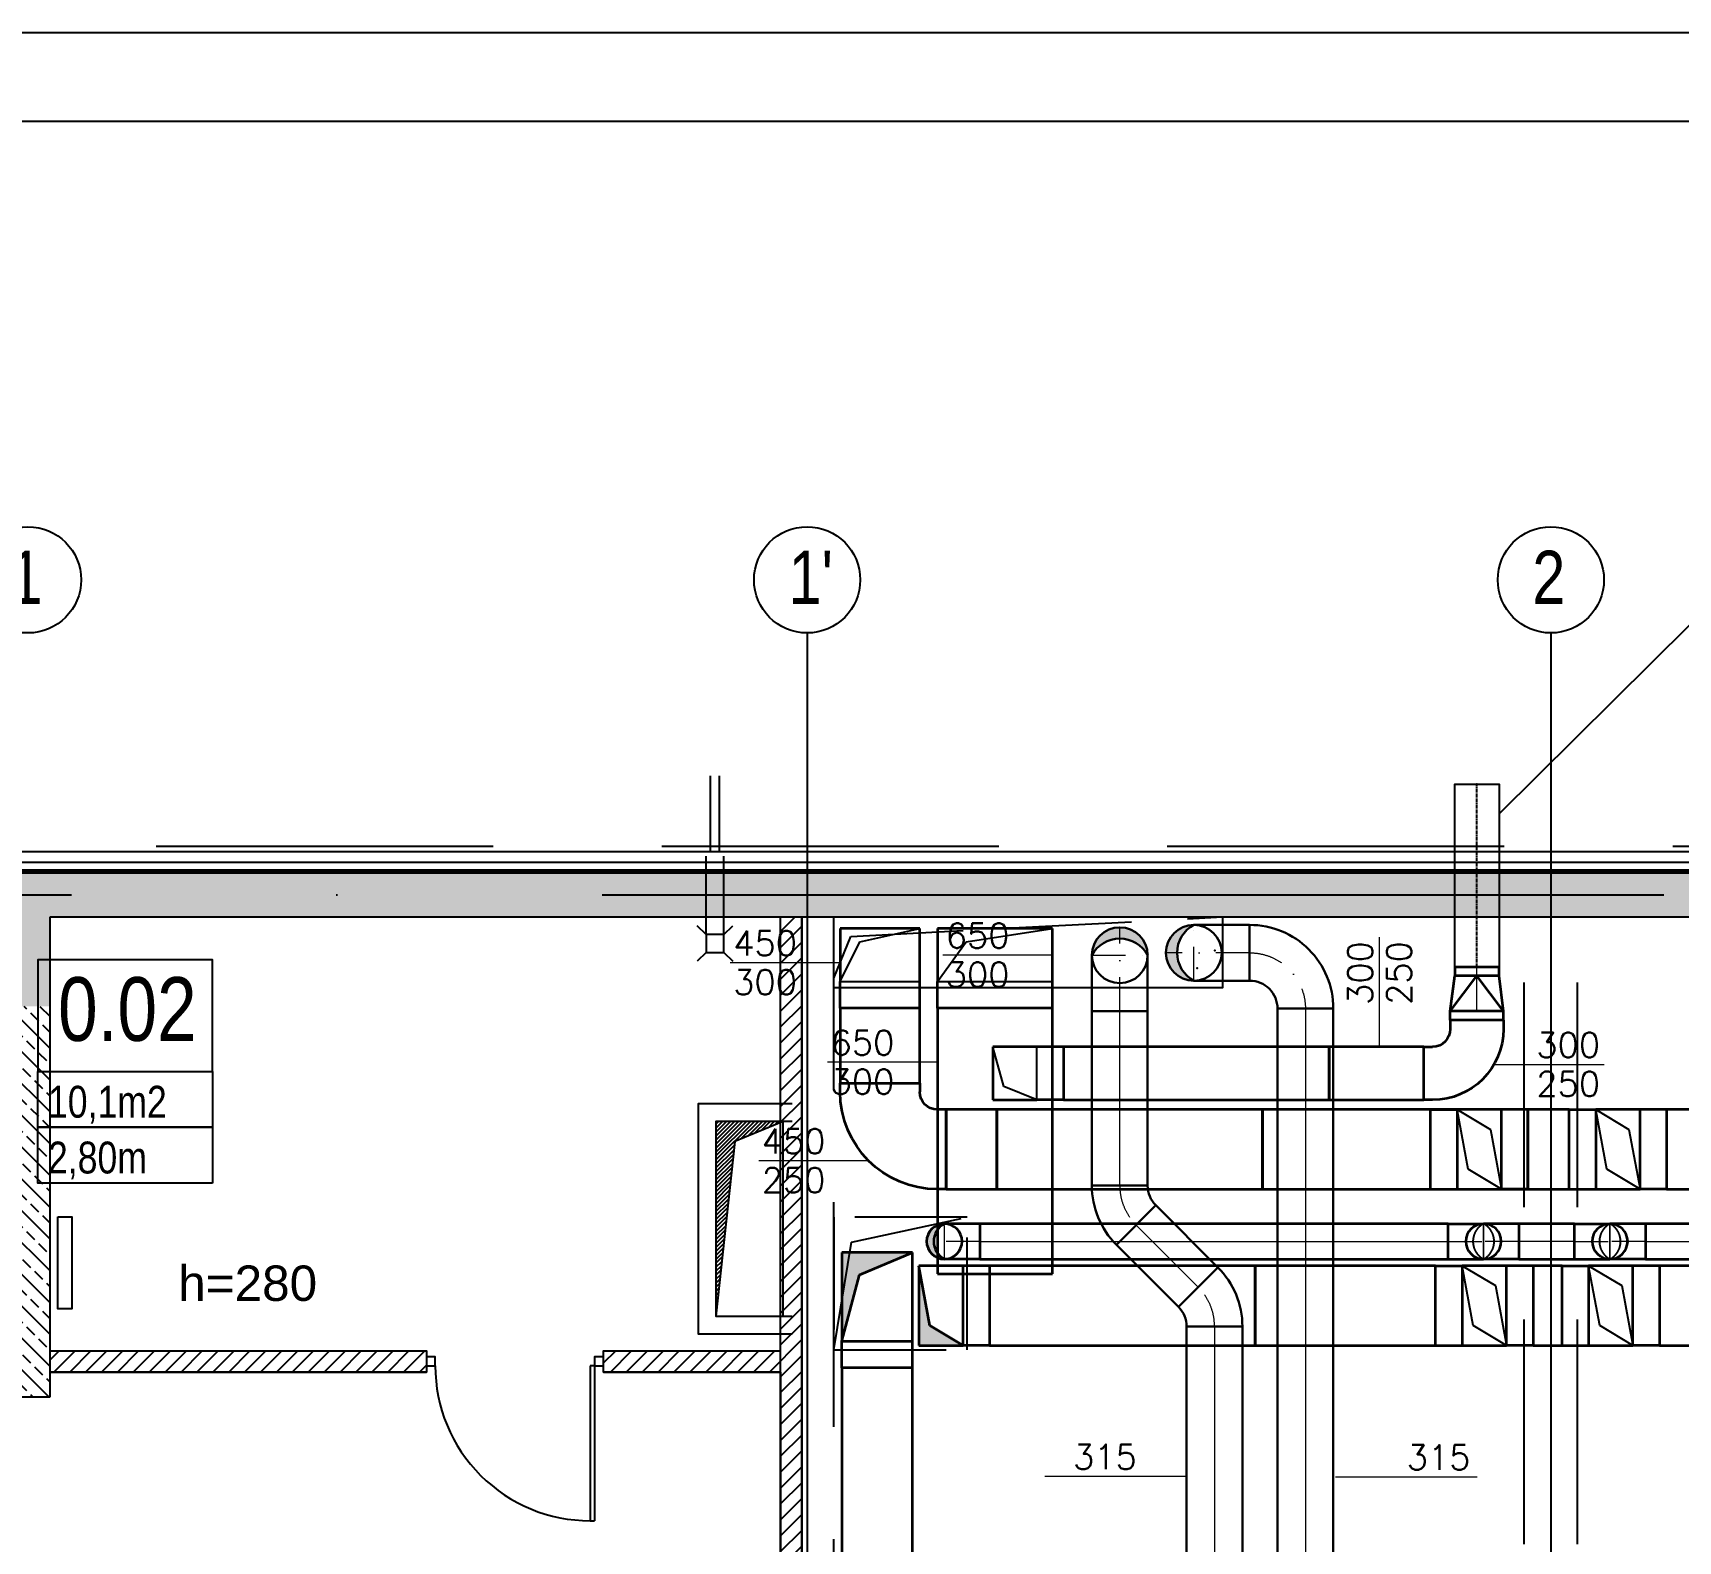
# Model space of a CAD drawing. Header units: millimetres. Extents: x -135140 to 267856, y -70704 to 149933.
# Drawn here: x 166503 to 175794, y -38146 to -29628 of the extents above; entities that cross this region are included whole.
import ezdxf
from ezdxf.enums import TextEntityAlignment as Align

# ---------------------------------------------------------------- set-up
doc = ezdxf.new("R2010")
doc.units = ezdxf.units.MM
doc.header["$LTSCALE"] = 99.9
for name, pattern in [('ACAD_ISO03W100', [30, 12, -18]), ('ACAD_ISO10W100', [18, 12, -3, 0, -3]), ('CENTER', [2, 1.25, -0.25, 0.25, -0.25]), ('DASHDOT', [25.4, 12.7, -6.35, 0, -6.35]), ('HIDDEN', [9.525, 6.35, -3.175])]:
    doc.linetypes.add(name, pattern=pattern)
for name, color, linetype in [('+48_ARMATURA', 251, 'Continuous'), ('+48_HACZE', 253, 'Continuous'), ('+48_IZOLACJE', 250, 'Continuous'), ('+48_KANALIZACJA DESZCZOWA', 251, 'Continuous'), ('+48_OPISY', 251, 'Continuous'), ('+48_OPISY_POM', 250, 'Continuous'), ('+48_OSIE', 8, 'Continuous'), ('+48_PODCIĄG', 250, 'ACAD_ISO03W100'), ('+48_PRZEBICIA', 143, 'Continuous'), ('+48_SCIANY', 250, 'Continuous'), ('+48_STOLARKA_DRZWI', 250, 'Continuous'), ('+48_WEŁNA', 252, 'Continuous'), ('+48_WIDOK', 250, 'Continuous'), ('+48_ŚCIANY_GK', 250, 'Continuous'), ('CP_HIDDE', 203, 'HIDDEN'), ('CP_LINENORM', 253, 'Continuous'), ('SCHODY_', 250, 'Continuous'), ('WEN_NAW_OSIE', 2, 'CENTER'), ('WEN_NAW_ZLICZAC', 170, 'Continuous')]:
    doc.layers.add(name, color=color, linetype=linetype)
for name, color, linetype, lineweight in [('2DH_SYM', 64, 'Continuous', 18), ('2DL_PRE_ps', 80, 'Continuous', 35), ('2DL_PRE_pu', 30, 'Continuous', 35), ('2DL_PRO_N1', 10, 'Continuous', 30), ('2DL_PRO_pu', 30, 'Continuous', 35), ('2DL_PRO_W11', 160, 'Continuous', 30), ('CP_AXISAC', 7, 'DASHDOT', 0)]:
    doc.layers.add(name, color=color, linetype=linetype, lineweight=lineweight)
doc.styles.add('ARIAL', font='ARIAL.TTF')
doc.styles.add('CP_ATTR', font='ROMANS.SHX')
doc.styles.add('WRP_ARIAL', font='ARIAL.TTF', dxfattribs={"width": 0.8})
doc.linetypes.add('ZIGZAG', pattern='A,0.00254,-5.08,[131,ltypeshp.shx,S=5.08,R=0,X=-5.08,Y=0],-10.16,[131,ltypeshp.shx,S=5.08,R=180,X=5.08,Y=0],-5.08', length=20.32254)
pattern_1 = [(225, (-521979.69, -79392.44), (44.9012806, -44.9012806), [])]

# ---------------------------------------------------------------- blocks, each defined once
blk = doc.blocks.new('OZN_OSI')
at = {"layer": '+48_OSIE', "linetype": 'Continuous', "ltscale": 5}
blk.add_circle((0, -30), 30, dxfattribs=at)
at = {"layer": '+48_OSIE', "linetype": 'Continuous', "ltscale": 5, "style": 'WRP_ARIAL', "width": 0.8}
blk.add_attdef('NR', (-23.26, -43.54), '', height=30, dxfattribs=at)
blk = doc.blocks.new('drzwi')
at = {"layer": '+48_STOLARKA_DRZWI'}
for p, q in [((-2, 0), (-2, -70)), ((0, 0), (-2, 0)), ((0, 0), (0, -70)), ((-2, -70), (0, -70))]:
    blk.add_line(p, q, dxfattribs=at)
blk.add_arc((-2, 0), 70, 180, 270, dxfattribs=at)
blk = doc.blocks.new('DRZWI_90')
at = {"layer": '+48_STOLARKA_DRZWI'}
for points in [[(36405.46, 16749.33), (36405.46, 16744.33), (36410.46, 16744.33), (36410.46, 16749.33)], [(36405.46, 16654.33), (36405.46, 16649.33), (36410.46, 16649.33), (36410.46, 16654.33)]]:
    blk.add_lwpolyline(points, close=True, dxfattribs=at)
at = {"layer": '+48_STOLARKA_DRZWI', "xscale": 1.25, "yscale": 1.25, "zscale": 1.25, "rotation": 270}
blk.add_blockref('drzwi', (36405.46, 16654.33), dxfattribs=at)
blk = doc.blocks.new('OPISY_POM_METKA')
at = {"layer": '+48_OPISY_POM', "ltscale": 5}
for points in [[(0, -70), (109.7, -70), (109.7, 0), (0, 0)], [(109.7, -105), (0, -105), (0, -70), (109.7, -70)]]:
    blk.add_lwpolyline(points, close=True, dxfattribs=at)
at = {"layer": '+48_OPISY_POM'}
blk.add_lwpolyline([(109.7, -140), (0, -140), (0, -105), (109.7, -105)], close=True, dxfattribs=at)
at = {"layer": '+48_OPISY_POM', "ltscale": 5, "style": 'WRP_ARIAL', "width": 0.8}
for tag, p, height in [('NRPOM', (25.8, -50.8), 40), ('POW', (6.4, -99), 20)]:
    blk.add_attdef(tag, p, '', height=height, dxfattribs=at)
at = {"layer": '+48_OPISY_POM', "style": 'WRP_ARIAL', "width": 0.8}
blk.add_attdef('H', (6.4, -134), '', height=20, dxfattribs=at)
blk = doc.blocks.new('kratka 10x10')
for p, q in [((-4.99, 5.15), (-9.99, 10.15)), ((5.01, 5.15), (10.01, 10.15)), ((-4.99, -4.85), (-9.99, -9.85)), ((5.01, -4.85), (10.01, -9.85))]:
    blk.add_line(p, q)
blk.add_lwpolyline([(5.01, 5.15), (-4.99, 5.15), (-4.99, -4.85), (5.01, -4.85)], close=True)
blk = doc.blocks.new('SR-250ONAW_1033-0238494618_14')
at = {"ltscale": 0.15}
blk.add_lwpolyline([(0, -125), (0, 125), (1033, 125), (1033, -125)], close=True, dxfattribs=at)
for p in [(0, 0), (1033, 0)]:
    blk.add_point(p, dxfattribs=at)
at = {"layer": 'WEN_NAW_OSIE', "ltscale": 0.15}
blk.add_line((0, 0), (1033, 0), dxfattribs=at)
blk = doc.blocks.new('ReZplus')
blk.add_hatch(color=256).paths.add_polyline_path([(0.5, 0.5), (-0.5, 0.5), (0.25, 0.25), (0.5, -0.5)])
for p, q in [((0.5, 0.5), (-0.5, 0.5)), ((-0.5, 0.5), (-0.5, -0.5)), ((-0.5, 0.5), (0.25, 0.25)), ((0.5, -0.5), (0.5, 0.5)), ((0.25, 0.25), (0.5, -0.5)), ((-0.5, -0.5), (0.5, -0.5))]:
    blk.add_line(p, q)
blk = doc.blocks.new('2CP_AC_ELBZ_RE_W450_H250_R100_A90_E50_F50_S0_T0_ys')
at = {"ltscale": 0.15}
for p, q in [((0, -225), (0, 225)), ((0, 225), (150, 225)), ((0, -225), (150, -225))]:
    blk.add_line(p, q, dxfattribs=at)
at = {"ltscale": 0.15, "xscale": 250, "yscale": 450}
blk.add_blockref('ReZplus', (275, 0), dxfattribs=at)
at = {"linetype": 'ByBlock', "ltscale": 0.15, "style": 'CP_ATTR', "flags": 9}
for tag in ['NAME', 'PRODUCER', 'PRODUCT-TYPE', 'ARTICLE', 'FLOW', 'OTHER']:
    blk.add_attdef(tag, (0, 0), '', height=0.0001, dxfattribs=at)
blk = doc.blocks.new('2CP_AC_ELBZ_RE_W400_H500_R100_A90_E50_F50_S0_T0_ys')
at = {"ltscale": 0.15}
for p, q in [((0, -200), (0, 200)), ((0, 200), (150, 200)), ((0, -200), (150, -200))]:
    blk.add_line(p, q, dxfattribs=at)
at = {"ltscale": 0.15, "xscale": 500, "yscale": 400}
blk.add_blockref('ReZplus', (400, 0), dxfattribs=at)
at = {"linetype": 'ByBlock', "ltscale": 0.15, "style": 'CP_ATTR', "flags": 9}
for tag in ['NAME', 'PRODUCER', 'PRODUCT-TYPE', 'ARTICLE', 'FLOW', 'OTHER']:
    blk.add_attdef(tag, (0, 0), '', height=0.0001, dxfattribs=at)
blk = doc.blocks.new('RoZplus')
blk.add_hatch(color=256).paths.add_polyline_path([(0, 0.5, -0.6), (0, -0.5, 1)])
for centre, radius, start, end in [((0, 0), 0.5, 90, 270), ((0, 0), 0.5, 270, 90), ((-0.267, 0), 0.567, 298.0725, 61.9275)]:
    blk.add_arc(centre, radius, start, end)
blk = doc.blocks.new('2CP_AC_ELBZ_RO_D200_D200_R200_A90_E0_F0_ys')
at = {"ltscale": 0.15}
for p, q in [((0, -100), (0, 100)), ((0, 100), (0, 100)), ((0, 100), (200, 100)), ((0, -100), (0, -100)), ((0, -100), (200, -100))]:
    blk.add_line(p, q, dxfattribs=at)
at = {"layer": 'CP_AXISAC', "ltscale": 0.15}
for p, q in [((200, 100), (200, -100)), ((0, 0), (300, 0))]:
    blk.add_line(p, q, dxfattribs=at)
at = {"ltscale": 0.15, "xscale": 200, "yscale": 200}
blk.add_blockref('RoZplus', (200, 0), dxfattribs=at)
at = {"linetype": 'ByBlock', "ltscale": 0.15, "style": 'CP_ATTR', "flags": 9}
for tag in ['NAME', 'PRODUCER', 'PRODUCT-TYPE', 'ARTICLE', 'FLOW', 'OTHER']:
    blk.add_attdef(tag, (0, 0), '', height=0.0001, dxfattribs=at)
blk = doc.blocks.new('2CP_AC_PIPE_RE')
at = {"ltscale": 0.15}
for p, q in [((1, 0.5), (0, 0.5)), ((0, 0.5), (0, -0.5)), ((1, -0.5), (1, 0.5)), ((0, -0.5), (1, -0.5))]:
    blk.add_line(p, q, dxfattribs=at)
at = {"linetype": 'ByBlock', "ltscale": 0.15, "style": 'CP_ATTR', "flags": 9}
for tag in ['NAME', 'PRODUCER', 'PRODUCT-TYPE', 'ARTICLE', 'FLOW', 'OTHER']:
    blk.add_attdef(tag, (0, 0), '', height=0.0001, dxfattribs=at)
blk = doc.blocks.new('ReZminus')
for p, q in [((0.5, 0.5), (-0.5, 0.5)), ((0.5, -0.5), (0.5, 0.5)), ((-0.5, -0.5), (0.5, -0.5))]:
    blk.add_line(p, q)
at = {"layer": 'CP_HIDDE'}
for p, q in [((-0.5, 0.5), (-0.5, -0.5)), ((-0.5, 0.5), (0.25, 0.25)), ((0.25, 0.25), (0.5, -0.5))]:
    blk.add_line(p, q, dxfattribs=at)
blk = doc.blocks.new('2CP_AC_ELBZ_RE_W450_H250_R100_A-90_E50_F50_S0_T0_ys')
at = {"ltscale": 0.15}
for p, q in [((0, -225), (0, 225)), ((0, 225), (150, 225)), ((0, -225), (150, -225))]:
    blk.add_line(p, q, dxfattribs=at)
at = {"ltscale": 0.15, "xscale": 250, "yscale": 450}
blk.add_blockref('ReZminus', (275, 0), dxfattribs=at)
at = {"linetype": 'ByBlock', "ltscale": 0.15, "style": 'CP_ATTR', "flags": 9}
for tag in ['NAME', 'PRODUCER', 'PRODUCT-TYPE', 'ARTICLE', 'FLOW', 'OTHER']:
    blk.add_attdef(tag, (0, 0), '', height=0.0001, dxfattribs=at)
blk = doc.blocks.new('RoZminus')
blk.add_arc((0, 0), 0.5, 270, 90)
at = {"layer": 'CP_HIDDE'}
for centre, radius, start, end in [((0, 0), 0.5, 90, 270), ((-0.267, 0), 0.567, 298.0725, 61.9275)]:
    blk.add_arc(centre, radius, start, end, dxfattribs=at)
blk = doc.blocks.new('2CP_AC_ELBZ_RO_D200_D200_R200_A-90_E0_F0_ys')
at = {"ltscale": 0.15}
for p, q in [((0, -100), (0, 100)), ((0, 100), (0, 100)), ((0, 100), (200, 100)), ((0, -100), (0, -100)), ((0, -100), (200, -100))]:
    blk.add_line(p, q, dxfattribs=at)
at = {"layer": 'CP_AXISAC', "ltscale": 0.15}
for p, q in [((200, 100), (200, -100)), ((0, 0), (300, 0))]:
    blk.add_line(p, q, dxfattribs=at)
at = {"ltscale": 0.15, "xscale": 200, "yscale": 200}
blk.add_blockref('RoZminus', (200, 0), dxfattribs=at)
at = {"linetype": 'ByBlock', "ltscale": 0.15, "style": 'CP_ATTR', "flags": 9}
for tag in ['NAME', 'PRODUCER', 'PRODUCT-TYPE', 'ARTICLE', 'FLOW', 'OTHER']:
    blk.add_attdef(tag, (0, 0), '', height=0.0001, dxfattribs=at)
blk = doc.blocks.new('2CP_AC_PIPE_RO')
at = {"ltscale": 0.15}
for p, q in [((1, 0.5), (0, 0.5)), ((0, 0.5), (0, -0.5)), ((1, -0.5), (1, 0.5)), ((0, -0.5), (1, -0.5))]:
    blk.add_line(p, q, dxfattribs=at)
at = {"layer": 'CP_AXISAC', "ltscale": 0.15}
blk.add_line((0, 0), (1, 0), dxfattribs=at)
at = {"linetype": 'ByBlock', "ltscale": 0.15, "style": 'CP_ATTR', "flags": 9}
for tag in ['NAME', 'PRODUCER', 'PRODUCT-TYPE', 'ARTICLE', 'FLOW', 'OTHER']:
    blk.add_attdef(tag, (0, 0), '', height=0.0001, dxfattribs=at)
blk = doc.blocks.new('2CP_AC_ELBZ_RE_W650_H300_R100_A-90_E50_F50_S0_T0_ys')
at = {"ltscale": 0.15}
for p, q in [((0, -325), (0, 325)), ((0, 325), (150, 325)), ((0, -325), (150, -325))]:
    blk.add_line(p, q, dxfattribs=at)
at = {"ltscale": 0.15, "xscale": 300, "yscale": 650}
blk.add_blockref('ReZminus', (300, 0), dxfattribs=at)
at = {"linetype": 'ByBlock', "ltscale": 0.15, "style": 'CP_ATTR', "flags": 9}
for tag in ['NAME', 'PRODUCER', 'PRODUCT-TYPE', 'ARTICLE', 'FLOW', 'OTHER']:
    blk.add_attdef(tag, (0, 0), '', height=0.0001, dxfattribs=at)
blk = doc.blocks.new('2CP_AC_ELBZ_RE_W450_H300_R100_A-90_E50_F50_S0_T0_ys')
at = {"ltscale": 0.15}
for p, q in [((0, -225), (0, 225)), ((0, 225), (150, 225)), ((0, -225), (150, -225))]:
    blk.add_line(p, q, dxfattribs=at)
at = {"ltscale": 0.15, "xscale": 300, "yscale": 450}
blk.add_blockref('ReZminus', (300, 0), dxfattribs=at)
at = {"linetype": 'ByBlock', "ltscale": 0.15, "style": 'CP_ATTR', "flags": 9}
for tag in ['NAME', 'PRODUCER', 'PRODUCT-TYPE', 'ARTICLE', 'FLOW', 'OTHER']:
    blk.add_attdef(tag, (0, 0), '', height=0.0001, dxfattribs=at)
blk = doc.blocks.new('2CP_AC_ELBW_RE_W450_W450_R100_A90_E50_F50_S0_T0')
at = {"ltscale": 0.15}
for p, q in [((600, 375), (150, 375)), ((150, 375), (150, 325)), ((600, 325), (600, 375)), ((0, -225), (0, 225)), ((0, 225), (50, 225)), ((0, -225), (50, -225))]:
    blk.add_line(p, q, dxfattribs=at)
for radius in [550, 100]:
    blk.add_arc((50, 325), radius, 270, 0, dxfattribs=at)
at = {"linetype": 'ByBlock', "ltscale": 0.15, "style": 'CP_ATTR', "flags": 9}
for tag in ['NAME', 'PRODUCER', 'PRODUCT-TYPE', 'ARTICLE', 'FLOW', 'OTHER']:
    blk.add_attdef(tag, (0, 0), '', height=0.0001, dxfattribs=at)
blk = doc.blocks.new('CPHS_DS07')
blk.add_line((0, 0), (-1.55, 0))
at = {"style": 'CP_ATTR', "flags": 12}
for tag, p in [('EVAL_W_MM', (-1.058, 0.275)), ('EVAL_H_MM', (-1.058, -0.275))]:
    blk.add_attdef(tag, text='', height=0.35, dxfattribs=at).set_placement(p, align=Align.MIDDLE)
at = {"linetype": 'ByBlock', "style": 'CP_ATTR', "flags": 9}
blk.add_attdef('VAL', text='', height=0.00005, dxfattribs=at).set_placement((-1.142, 0.182), align=Align.MIDDLE_LEFT)
blk = doc.blocks.new('2CP_AC_ELBZ_RE_W300_H250_R100_A-90_E50_F50_S0_T0_ys')
at = {"ltscale": 0.15}
for p, q in [((0, -150), (0, 150)), ((0, 150), (150, 150)), ((0, -150), (150, -150))]:
    blk.add_line(p, q, dxfattribs=at)
at = {"ltscale": 0.15, "xscale": 250, "yscale": 300}
blk.add_blockref('ReZminus', (275, 0), dxfattribs=at)
at = {"linetype": 'ByBlock', "ltscale": 0.15, "style": 'CP_ATTR', "flags": 9}
for tag in ['NAME', 'PRODUCER', 'PRODUCT-TYPE', 'ARTICLE', 'FLOW', 'OTHER']:
    blk.add_attdef(tag, (0, 0), '', height=0.0001, dxfattribs=at)
blk = doc.blocks.new('2CP_AC_ELBZ_RO_D315_D315_R315_A90_E0_F0_ys')
at = {"ltscale": 0.15}
for p, q in [((0, -157.5), (0, 157.5)), ((0, 157.5), (0, 157.5)), ((0, 157.5), (315, 157.5)), ((0, -157.5), (0, -157.5)), ((0, -157.5), (315, -157.5))]:
    blk.add_line(p, q, dxfattribs=at)
at = {"layer": 'CP_AXISAC', "ltscale": 0.15}
for p, q in [((315, 157.5), (315, -157.5)), ((0, 0), (472.5, 0))]:
    blk.add_line(p, q, dxfattribs=at)
at = {"ltscale": 0.15, "xscale": 315, "yscale": 315}
blk.add_blockref('RoZplus', (315, 0), dxfattribs=at)
at = {"linetype": 'ByBlock', "ltscale": 0.15, "style": 'CP_ATTR', "flags": 9}
for tag in ['NAME', 'PRODUCER', 'PRODUCT-TYPE', 'ARTICLE', 'FLOW', 'OTHER']:
    blk.add_attdef(tag, (0, 0), '', height=0.0001, dxfattribs=at)
blk = doc.blocks.new('2CP_AC_ELBW_RO_D315_D315_R315_A45_E0_F0')
at = {"ltscale": 0.15}
for p, q in [((334.1, -19.1), (111.4, 203.6)), ((111.4, 203.6), (111.4, 203.6)), ((0, -157.5), (0, 157.5)), ((0, 157.5), (0, 157.5)), ((334.1, -19.1), (334.1, -19.1)), ((0, -157.5), (0, -157.5))]:
    blk.add_line(p, q, dxfattribs=at)
for radius in [157.5, 472.5]:
    blk.add_arc((0, 315), radius, 270, 315, dxfattribs=at)
at = {"layer": 'CP_AXISAC', "ltscale": 0.15}
for p, q in [((0, 0), (0, 0)), ((222.7, 92.3), (222.7, 92.3))]:
    blk.add_line(p, q, dxfattribs=at)
blk.add_arc((0, 315), 315, 270, 315, dxfattribs=at)
at = {"linetype": 'ByBlock', "ltscale": 0.15, "style": 'CP_ATTR', "flags": 9}
for tag in ['NAME', 'PRODUCER', 'PRODUCT-TYPE', 'ARTICLE', 'FLOW', 'OTHER']:
    blk.add_attdef(tag, (0, 0), '', height=0.0001, dxfattribs=at)
blk = doc.blocks.new('CPHS_DS09')
blk.add_line((0, 0), (-2, 0))
at = {"style": 'CP_ATTR', "flags": 14}
blk.add_attdef('FI', text='', height=0.35, dxfattribs=at).set_placement((-1.807, 0.275), align=Align.MIDDLE)
at = {"style": 'CP_ATTR', "flags": 12}
blk.add_attdef('EVAL_W_MM', text='', height=0.35, dxfattribs=at).set_placement((-1.604, 0.275), align=Align.MIDDLE_LEFT)
at = {"linetype": 'ByBlock', "style": 'CP_ATTR', "flags": 9}
blk.add_attdef('VAL', text='', height=0.00005, dxfattribs=at).set_placement((-1.342, 0.182), align=Align.MIDDLE_LEFT)
blk = doc.blocks.new('2CP_AC_ELBW_RO_D315_D315_R315_A90_E0_F0')
at = {"ltscale": 0.15}
for p, q in [((472.5, 315), (157.5, 315)), ((157.5, 315), (157.5, 315)), ((472.5, 315), (472.5, 315)), ((0, -157.5), (0, 157.5)), ((0, 157.5), (0, 157.5)), ((0, -157.5), (0, -157.5))]:
    blk.add_line(p, q, dxfattribs=at)
for radius in [472.5, 157.5]:
    blk.add_arc((0, 315), radius, 270, 0, dxfattribs=at)
at = {"layer": 'CP_AXISAC', "ltscale": 0.15}
for p, q in [((315, 315), (315, 315)), ((0, 0), (0, 0))]:
    blk.add_line(p, q, dxfattribs=at)
blk.add_arc((0, 315), 315, 270, 0, dxfattribs=at)
at = {"linetype": 'ByBlock', "ltscale": 0.15, "style": 'CP_ATTR', "flags": 9}
for tag in ['NAME', 'PRODUCER', 'PRODUCT-TYPE', 'ARTICLE', 'FLOW', 'OTHER']:
    blk.add_attdef(tag, (0, 0), '', height=0.0001, dxfattribs=at)
blk = doc.blocks.new('2CP_AC_TRNA_RE_W300_D250_L300_O0_Z0_E50_F50')
for p, q in [((0, -150), (0, 150)), ((0, 150), (50, 150)), ((50, 150), (250, 125)), ((50, 150), (250, 0)), ((50, -150), (50, 150)), ((300, 125), (250, 125)), ((250, -125), (250, 125)), ((300, -125), (300, 125)), ((50, -150), (250, 0)), ((0, -150), (50, -150)), ((50, -150), (250, -125)), ((250, -125), (300, -125))]:
    blk.add_line(p, q)
at = {"layer": 'CP_AXISAC'}
for p, q in [((50, 0), (250, 0)), ((250, 0), (300, 0))]:
    blk.add_line(p, q, dxfattribs=at)
at = {"linetype": 'ByBlock', "style": 'CP_ATTR', "flags": 9}
for tag in ['NAME', 'PRODUCER', 'PRODUCT-TYPE', 'ARTICLE', 'FLOW', 'OTHER']:
    blk.add_attdef(tag, (0, 0), '', height=0.0001, dxfattribs=at)
blk = doc.blocks.new('2CP_AC_ELBW_RE_W300_W300_R100_A90_E50_F50_S0_T0')
at = {"ltscale": 0.15}
for p, q in [((450, 300), (150, 300)), ((150, 300), (150, 250)), ((450, 250), (450, 300)), ((0, -150), (0, 150)), ((0, 150), (50, 150)), ((0, -150), (50, -150))]:
    blk.add_line(p, q, dxfattribs=at)
for radius in [400, 100]:
    blk.add_arc((50, 250), radius, 270, 0, dxfattribs=at)
at = {"linetype": 'ByBlock', "ltscale": 0.15, "style": 'CP_ATTR', "flags": 9}
for tag in ['NAME', 'PRODUCER', 'PRODUCT-TYPE', 'ARTICLE', 'FLOW', 'OTHER']:
    blk.add_attdef(tag, (0, 0), '', height=0.0001, dxfattribs=at)
blk = doc.blocks.new('CPHS_DS06')
blk.add_line((0, 0), (1.55, 0))
at = {"style": 'CP_ATTR', "flags": 12}
for tag, p in [('EVAL_W_MM', (1.042, 0.275)), ('EVAL_H_MM', (1.042, -0.275))]:
    blk.add_attdef(tag, text='', height=0.35, dxfattribs=at).set_placement(p, align=Align.MIDDLE)
at = {"linetype": 'ByBlock', "style": 'CP_ATTR', "flags": 9}
blk.add_attdef('VAL', text='', height=0.00005, dxfattribs=at).set_placement((0.408, 0.182), align=Align.MIDDLE_LEFT)
blk = doc.blocks.new('CPHS_DS08')
blk.add_line((0, 0), (2, 0))
at = {"style": 'CP_ATTR', "flags": 14}
blk.add_attdef('FI', text='', height=0.35, dxfattribs=at).set_placement((0.784, 0.275), align=Align.MIDDLE)
at = {"style": 'CP_ATTR', "flags": 12}
blk.add_attdef('EVAL_W_MM', text='', height=0.35, dxfattribs=at).set_placement((1.006, 0.275), align=Align.MIDDLE_LEFT)
at = {"linetype": 'ByBlock', "style": 'CP_ATTR', "flags": 9}
blk.add_attdef('VAL', text='', height=0.00005, dxfattribs=at).set_placement((0.408, 0.182), align=Align.MIDDLE_LEFT)

msp = doc.modelspace()

# ---------------------------------------------------------------- hatches: boundary and pattern name
at = {"layer": '+48_HACZE'}
h = msp.add_hatch(dxfattribs=at)
h.set_pattern_fill('ANSI33', color=256, scale=20, angle=90, style=0)
h.set_pattern_definition([(135, (-521979.69, -79392.44), (-89.802561, -89.802561), []), (135, (-521979.69, -79302.64), (-89.802561, -89.802561), [63.5, -31.75])])
h.paths.add_polyline_path([(184875.1, -34370.7), (182307, -34370.7), (182307, -34429.5), (182307, -34495.7), (184875.1, -34495.7)])
h.paths.add_polyline_path([(184875.1, -34495.7), (182307, -34495.7), (182307, -34620.7), (184875.1, -34620.7)])
h.paths.add_polyline_path([(182307, -34495.7), (180275.1, -34495.7), (180275.1, -34620.7), (182307, -34620.7)])
h.paths.add_polyline_path([(182307, -34370.7), (180275.1, -34370.7), (180275.1, -34495.7), (182307, -34495.7), (182307, -34429.5)])
h.paths.add_polyline_path([(180275.1, -34370.7), (175075.1, -34370.7), (175075.1, -34495.7), (180275.1, -34495.7)])
h.paths.add_polyline_path([(180275.1, -34495.7), (175075.1, -34495.7), (175075.1, -34620.7), (180275.1, -34620.7)])
h.paths.add_polyline_path([(175075.1, -34495.7), (170875.1, -34495.7), (170875.1, -34620.7), (172415.2, -34620.7), (172415.2, -34620.7), (173333, -34620.7), (173333.1, -34620.7), (173333.1, -34620.7), (175075.1, -34620.7)])
h.paths.add_polyline_path([(175075.1, -34370.7), (170875.1, -34370.7), (170875.1, -34495.7), (175075.1, -34495.7)])
h.paths.add_polyline_path([(170875.1, -34495.7), (167065.5, -34495.7), (167065.5, -34620.7), (170875.1, -34620.7)])
h.paths.add_polyline_path([(170875.1, -34370.7), (167065.5, -34370.7), (167065.5, -34495.7), (170875.1, -34495.7)])
h.paths.add_polyline_path([(167065.5, -34495.7), (166475.1, -34495.7), (166475.1, -35125.7), (166600.1, -35125.7), (166600.1, -34620.7), (167065.5, -34620.7)])
h.paths.add_polyline_path([(167065.5, -34370.7), (166475.1, -34370.7), (166475.1, -34495.7), (167065.5, -34495.7)])
h.paths.add_polyline_path([(166475.1, -34370.7), (166350.1, -34370.7), (166350.1, -34495.7), (166475.1, -34495.7)])
h.paths.add_polyline_path([(166475.1, -34495.7), (166350.1, -34495.7), (166350.1, -35125.7), (166475.1, -35125.7)])
h = msp.add_hatch(dxfattribs=at)
h.set_pattern_fill('ANSI31', color=256, scale=20, angle=180, style=0)
h.set_pattern_definition(pattern_1)
h.paths.add_polyline_path([(170845.1, -40465.7), (170725.1, -40465.7), (170725.1, -37190.7), (169725.1, -37190.7), (169725.1, -37070.7), (170725.1, -37070.7), (170725.1, -34620.7), (170845.1, -34620.7)])
h = msp.add_hatch(dxfattribs=at)
h.set_pattern_fill('ANSI33', color=256, scale=20, angle=90, style=0)
h.set_pattern_definition([(135, (-521979.69, -79392.44), (-89.802561, -89.802561), []), (135, (-521979.69, -79302.64), (-89.802561, -89.802561), [63.5, -31.75])])
h.paths.add_polyline_path([(166475.1, -35125.7), (166350.1, -35125.7), (166350.1, -36976.9), (166475.1, -36976.9)])
h.paths.add_polyline_path([(166600.1, -35125.7), (166475.1, -35125.7), (166475.1, -36976.9), (166600.1, -36976.9)])
h.paths.add_polyline_path([(166600.1, -36976.9), (166475.1, -36976.9), (166475.1, -37330.7), (166600.1, -37330.7)])
h.paths.add_polyline_path([(166475.1, -36976.9), (166350.1, -36976.9), (166350.1, -37330.7), (166475.1, -37330.7)])
h = msp.add_hatch(dxfattribs=at)
h.set_pattern_fill('ANSI31', color=256, scale=20, angle=180, style=0)
h.set_pattern_definition(pattern_1)
h.paths.add_polyline_path([(166600.1, -37070.7), (168725.1, -37070.7), (168725.1, -37190.7), (166600.1, -37190.7)])
at = {"layer": '+48_PRZEBICIA'}
h = msp.add_hatch(dxfattribs=at)
h.set_pattern_fill('ANSI31', color=256, scale=5, style=0)
h.set_pattern_definition([(45, (-521974.693, -112978.312), (-11.22532015, 11.22532015), [])])
h.paths.add_polyline_path([(170360.1, -36875.7), (170466.4, -35888.7), (170740.1, -35775.7), (170360.1, -35775.7)])

# ---------------------------------------------------------------- linework, layer by layer
at = {"layer": '+48_ARMATURA', "linetype": 'HIDDEN', "ltscale": 0.7}
for points in [[(170305, -34720.7), (170305, -34250.7)], [(170405, -34720.7), (170405, -34250.7)]]:
    msp.add_lwpolyline(points, dxfattribs=at)
at = {"layer": '+48_IZOLACJE', "linetype": 'ACAD_ISO03W100', "ltscale": 0.9}
msp.add_lwpolyline([(161480.1, -45004.5, 20, 20, 0), (161480.1, -34360.7, 20, 20, 0), (166340.1, -34360.7, 20, 20, 0), (190810.1, -34360.7, 20, 20, 0), (190810.1, -56470.7, 20, 20, 0), (180165.1, -56470.7, 20, 20, 0), (180165.1, -55300.7, 20, 20, 0), (166340.1, -55300.7, 20, 20, 0), (166340.1, -41126, 0, 0, 0)], format="xyseb", dxfattribs=at)
at = {"layer": '+48_KANALIZACJA DESZCZOWA', "linetype": 'HIDDEN', "ltscale": 1.5}
for p, q in [((170330, -34250.7), (170330, -33823.3)), ((170380, -34250.7), (170380, -33823.3))]:
    msp.add_line(p, q, dxfattribs=at)
at = {"layer": '+48_OSIE', "linetype": 'ACAD_ISO10W100', "ltscale": 5}
for p, q in [((170875.1, -33016.6), (170875.1, -57352.7)), ((175075.1, -33016.6), (175075.1, -57352.7)), ((160727.1, -34495.7), (191870.3, -34495.7))]:
    msp.add_line(p, q, dxfattribs=at)
at = {"layer": '+48_PODCIĄG', "linetype": 'HIDDEN', "ltscale": 2}
for p, q in [((170725.1, -47015.7), (170725.1, -34620.7)), ((171025.1, -47015.7), (171025.1, -34620.7)), ((174925.1, -55290.2), (174925.1, -34620.7)), ((175225.1, -55290.2), (175225.1, -34620.7))]:
    msp.add_line(p, q, dxfattribs=at)
at = {"layer": '+48_PRZEBICIA', "linetype": 'HIDDEN'}
for points in [[(171025.1, -34965.7), (171122.4, -34730.3), (173220.1, -34620.7)], [(171025.1, -37065.7), (171125.1, -36456.7), (171778.6, -36315.7)]]:
    msp.add_lwpolyline(points, dxfattribs=at)
at = {"layer": '+48_PRZEBICIA'}
for points in [[(173220.1, -34620.7), (173220.1, -35020.7), (171025.1, -35020.7), (171025.1, -34620.7)], [(170740.1, -35775.7), (170466.4, -35888.7), (170360.1, -36875.7)]]:
    msp.add_lwpolyline(points, dxfattribs=at)
msp.add_lwpolyline([(170360.1, -36875.7), (170740.1, -36875.7), (170740.1, -35775.7), (170360.1, -35775.7)], close=True, dxfattribs=at)
at = {"layer": '+48_PRZEBICIA', "linetype": 'HIDDEN'}
msp.add_lwpolyline([(171778.6, -36315.7), (171025.1, -36315.7), (171025.1, -37065.7), (171778.6, -37065.7), (171778.6, -36315.7)], close=True, dxfattribs=at)
at = {"layer": '+48_SCIANY'}
for p, q in [((166350.1, -34370.7), (190800.1, -34370.7)), ((166600.1, -37330.7), (166600.1, -34620.7)), ((166600.1, -34620.7), (190800.1, -34620.7)), ((170725.1, -35215.7), (170725.1, -34620.7)), ((170845.1, -40465.7), (170845.1, -34620.7)), ((170725.1, -37070.7), (170725.1, -35655.7)), ((166600.1, -37070.7), (168725.1, -37070.7)), ((168725.1, -37070.7), (168725.1, -37190.7)), ((169725.1, -37070.7), (170725.1, -37070.7)), ((166600.1, -37190.7), (168725.1, -37190.7)), ((169725.1, -37190.7), (170725.1, -37190.7)), ((166350.1, -37330.7), (166600.1, -37330.7))]:
    msp.add_line(p, q, dxfattribs=at)
at = {"layer": '+48_SCIANY', "ltscale": 0.3}
msp.add_line((170725.1, -37190.7), (170725.1, -40465.7), dxfattribs=at)
msp.add_lwpolyline([(170845.1, -40465.7), (170725.1, -40465.7), (170725.1, -37190.7), (169725.1, -37190.7), (169725.1, -37070.7), (170725.1, -37070.7), (170725.1, -34620.7), (170845.1, -34620.7), (170845.1, -40465.7)], dxfattribs=at)
msp.add_lwpolyline([(166600.1, -37070.7), (168725.1, -37070.7), (168725.1, -37190.7), (166600.1, -37190.7)], close=True, dxfattribs=at)
at = {"layer": '+48_WEŁNA', "linetype": 'ZIGZAG', "ltscale": 0.09}
msp.add_line((161430.1, -34310.7), (190860.1, -34310.7), dxfattribs=at)
at = {"layer": '+48_WIDOK'}
msp.add_line((161370.1, -34250.7), (190920.1, -34250.7), dxfattribs=at)
at = {"layer": '+48_WIDOK', "linetype": 'HIDDEN', "ltscale": 3}
msp.add_line((161490.1, -34220.7), (190950.1, -34220.7), dxfattribs=at)
at = {"layer": '+48_WIDOK'}
msp.add_lwpolyline([(166643.1, -36313.6), (166723.1, -36313.6), (166723.1, -36833.6), (166643.1, -36833.6)], close=True, dxfattribs=at)
at = {"layer": '+48_ŚCIANY_GK'}
for points in [[(170790.1, -35675.7), (170260.1, -35675.7), (170260.1, -36975.7), (170790.1, -36975.7)], [(170790.1, -35775.7), (170360.1, -35775.7), (170360.1, -36875.7), (170790.1, -36875.7)]]:
    msp.add_lwpolyline(points, dxfattribs=at)
at = {"linetype": 'Continuous'}
msp.add_line((197844.3, -30127.9), (158344.3, -30127.9), dxfattribs=at)
at = {"ltscale": 0.15}
msp.add_line((175858.5, -32973.1), (174782.4, -34037.7), dxfattribs=at)
for p in [(173177, -34810), (173077, -34910)]:
    msp.add_point(p, dxfattribs=at)
at = {"layer": 'CP_LINENORM', "linetype": 'Continuous'}
msp.add_line((198344.3, -29627.9), (156344.3, -29627.9), dxfattribs=at)

# ---------------------------------------------------------------- block references
at = {"layer": '+48_OPISY_POM'}
ref = msp.add_blockref('OPISY_POM_METKA', (166530.7, -34863.6), dxfattribs=dict(at, xscale=9, yscale=9, zscale=8.999999999996874))
ref.add_attrib('H', '2,80m', (166587.9, -36069.4), dxfattribs={"height": 180, "style": 'WRP_ARIAL', "width": 0.8})
ref.add_attrib('NRPOM', '0.02', (166644.9, -35320.8), dxfattribs={"ltscale": 5, "height": 360, "style": 'WRP_ARIAL', "width": 0.8})
ref.add_attrib('POW', '10,1m2', (166587.9, -35754.4), dxfattribs={"ltscale": 5, "height": 180, "style": 'WRP_ARIAL', "width": 0.8})
at = {"layer": '+48_STOLARKA_DRZWI', "xscale": 10, "yscale": 10, "zscale": 10, "rotation": 90}
msp.add_blockref('DRZWI_90', (336218.4, -401210.3), dxfattribs=at)
at = {"layer": '+48_WIDOK', "ltscale": 0.3, "xscale": 10, "yscale": 10, "zscale": 10}
msp.add_blockref('kratka 10x10', (170354.9, -34772.2), dxfattribs=at)
at = {"layer": '2DH_SYM', "ltscale": 0.15, "xscale": 400, "yscale": 400, "zscale": 400}
for name, p, values in [('CPHS_DS07', (171061, -34879), {'EVAL_W_MM': '450', 'EVAL_H_MM': '300'}), ('CPHS_DS07', (171611, -35441.2), {'EVAL_W_MM': '650', 'EVAL_H_MM': '300'}), ('CPHS_DS06', (174756.2, -35453.6), {'EVAL_W_MM': '300', 'EVAL_H_MM': '250'}), ('CPHS_DS07', (171222.1, -35997.4), {'EVAL_W_MM': '450', 'EVAL_H_MM': '250'})]:
    msp.add_blockref(name, p, dxfattribs=at).add_auto_attribs(values)
at = {"layer": '2DH_SYM', "color": 194, "lineweight": 100, "ltscale": 0.15, "xscale": 400, "yscale": 400, "zscale": 400}
msp.add_blockref('CPHS_DS07', (172261, -34836.1), dxfattribs=at).add_auto_attribs({'EVAL_W_MM': '650', 'EVAL_H_MM': '300'})
at = {"layer": '2DH_SYM', "ltscale": 0.15, "xscale": 400, "yscale": 400, "zscale": 400, "rotation": 90}
msp.add_blockref('CPHS_DS06', (174108.1, -35354.2), dxfattribs=at).add_auto_attribs({'EVAL_W_MM': '300', 'EVAL_H_MM': '250'})
at = {"layer": '2DH_SYM', "ltscale": 0.15}
ref = msp.add_blockref('CPHS_DS09', (173018.3, -37780), dxfattribs=dict(at, xscale=400, yscale=400, zscale=400))
ref.add_attrib('EVAL_W_MM', '315', dxfattribs={"layer": '0', "height": 140, "style": 'CP_ATTR', "flags": 12}).set_placement((172376.7, -37670), align=Align.MIDDLE_LEFT)
ref = msp.add_blockref('CPHS_DS08', (173858.5, -37782.3), dxfattribs=dict(at, xscale=400, yscale=400, zscale=400))
ref.add_attrib('EVAL_W_MM', '315', dxfattribs={"layer": '0', "height": 140, "style": 'CP_ATTR', "flags": 12}).set_placement((174261.1, -37672.3), align=Align.MIDDLE_LEFT)
at = {"layer": '2DL_PRE_ps', "ltscale": 0.15}
for name, p, zscale, rotation in [('2CP_AC_ELBZ_RE_W450_H300_R100_A-90_E50_F50_S0_T0_ys', (171286, -35136.1), 300, 90), ('2CP_AC_ELBZ_RE_W650_H300_R100_A-90_E50_F50_S0_T0_ys', (171936, -35136.1), 300, 90), ('2CP_AC_TRNA_RE_W300_D250_L300_O0_Z0_E50_F50', (174657.4, -35203.7), 250, 90), ('2CP_AC_ELBZ_RE_W300_H250_R100_A-90_E50_F50_S0_T0_ys', (172323, -35503.7), 250, 180), ('2CP_AC_ELBZ_RE_W450_H250_R100_A-90_E50_F50_S0_T0_ys', (174945.9, -35933.5), 250, 180), ('2CP_AC_ELBZ_RE_W450_H250_R100_A-90_E50_F50_S0_T0_ys', (175728.9, -35933.5), 250, 180)]:
    msp.add_blockref(name, p, dxfattribs=dict(at, zscale=zscale, rotation=rotation))
for p, xscale, yscale, zscale, rotation in [((171286, -35558.5), 422.383441983955, 450, 250, 90), ((171936, -35136.1), 1500, 650, 300, 270), ((171945.9, -35933.5), 284.9464116881136, 450, 250, 180)]:
    msp.add_blockref('2CP_AC_PIPE_RE', p, dxfattribs=dict(at, xscale=xscale, yscale=yscale, zscale=zscale, rotation=rotation))
at = {"layer": '2DL_PRE_ps', "ltscale": 0.15, "yscale": -1, "zscale": 250}
for name, p, rotation in [('2CP_AC_ELBW_RE_W300_W300_R100_A90_E50_F50_S0_T0', (174657.4, -35203.7), 270), ('2CP_AC_ELBW_RE_W450_W450_R100_A90_E50_F50_S0_T0', (171661, -35933.5), 180)]:
    msp.add_blockref(name, p, dxfattribs=dict(at, rotation=rotation))
at = {"layer": '2DL_PRE_ps', "ltscale": 0.15, "zscale": 250}
for p, xscale, yscale in [((172323, -35503.7), 1500, 300), ((173823, -35503.7), 534.409064420819, 300), ((171945.9, -35933.5), 1500, 450), ((173445.9, -35933.5), 1500, 450), ((174945.9, -35933.5), 232.9697452117689, 450), ((175728.9, -35933.5), 1500, 450)]:
    msp.add_blockref('2CP_AC_PIPE_RE', p, dxfattribs=dict(at, xscale=xscale, yscale=yscale))
for p in [(174395.9, -35933.5), (175178.9, -35933.5)]:
    msp.add_blockref('2CP_AC_ELBZ_RE_W450_H250_R100_A-90_E50_F50_S0_T0_ys', p, dxfattribs=at)
at = {"layer": '2DL_PRE_pu', "ltscale": 0.15}
for name, p, zscale, rotation in [('2CP_AC_ELBZ_RE_W400_H500_R100_A90_E50_F50_S0_T0_ys', (171271, -37166.6), 500, 90), ('2CP_AC_ELBZ_RE_W450_H250_R100_A90_E50_F50_S0_T0_ys', (171905.4, -36815.5), 250, 180), ('2CP_AC_ELBZ_RE_W450_H250_R100_A-90_E50_F50_S0_T0_ys', (174974.6, -36815.5), 250, 180), ('2CP_AC_ELBZ_RE_W450_H250_R100_A-90_E50_F50_S0_T0_ys', (175688.4, -36815.5), 250, 180)]:
    msp.add_blockref(name, p, dxfattribs=dict(at, zscale=zscale, rotation=rotation))
at = {"layer": '2DL_PRE_pu', "ltscale": 0.15, "yscale": 450, "zscale": 250}
for p, xscale in [((171905.4, -36815.5), 1500), ((173405.4, -36815.5), 1019.135454734555), ((175688.4, -36815.5), 1500)]:
    msp.add_blockref('2CP_AC_PIPE_RE', p, dxfattribs=dict(at, xscale=xscale))
at = {"layer": '2DL_PRE_pu', "ltscale": 0.15, "zscale": 250}
for p in [(174424.6, -36815.5), (175138.4, -36815.5)]:
    msp.add_blockref('2CP_AC_ELBZ_RE_W450_H250_R100_A-90_E50_F50_S0_T0_ys', p, dxfattribs=at)
at = {"layer": '2DL_PRE_pu', "ltscale": 0.15}
for p, xscale, yscale, zscale, rotation in [((175138.4, -36815.5), 163.8342904772144, 450, 250, 180), ((171271, -37166.6), 1500, 400, 500, 270)]:
    msp.add_blockref('2CP_AC_PIPE_RE', p, dxfattribs=dict(at, xscale=xscale, yscale=yscale, zscale=zscale, rotation=rotation))
at = {"layer": '2DL_PRO_N1', "ltscale": 0.15, "zscale": 315}
for name, p, rotation in [('2CP_AC_ELBZ_RO_D315_D315_R315_A90_E0_F0_ys', (172640.7, -35151.9), 90), ('2CP_AC_ELBW_RO_D315_D315_R315_A45_E0_F0', (172640.7, -36137.8), 270), ('2CP_AC_ELBW_RO_D315_D315_R315_A45_E0_F0', (173175.8, -36933.9), 90)]:
    msp.add_blockref(name, p, dxfattribs=dict(at, rotation=rotation))
at = {"layer": '2DL_PRO_N1', "ltscale": 0.15, "yscale": 315, "zscale": 315}
for p, xscale, rotation in [((172640.7, -36137.8), 985.9320668000147, 90), ((172733, -36360.6), 495.7662637406798, 315.0000000000524), ((173175.8, -36933.9), 1326.600951739143, 270)]:
    msp.add_blockref('2CP_AC_PIPE_RO', p, dxfattribs=dict(at, xscale=xscale, rotation=rotation))
at = {"layer": '2DL_PRO_pu', "ltscale": 0.15, "zscale": 200, "rotation": 180}
for name, p in [('2CP_AC_ELBZ_RO_D200_D200_R200_A90_E0_F0_ys', (171850, -36453.2)), ('2CP_AC_ELBZ_RO_D200_D200_R200_A-90_E0_F0_ys', (174895.1, -36453.2)), ('2CP_AC_ELBZ_RO_D200_D200_R200_A-90_E0_F0_ys', (175609, -36453.2))]:
    msp.add_blockref(name, p, dxfattribs=at)
at = {"layer": '2DL_PRO_pu', "ltscale": 0.15, "yscale": 200, "zscale": 200}
for p, xscale in [((171850, -36453.2), 2645.084746512119), ((175609, -36453.2), 3000)]:
    msp.add_blockref('2CP_AC_PIPE_RO', p, dxfattribs=dict(at, xscale=xscale))
at = {"layer": '2DL_PRO_pu', "ltscale": 0.15, "zscale": 200}
for p in [(174495.1, -36453.2), (175209, -36453.2)]:
    msp.add_blockref('2CP_AC_ELBZ_RO_D200_D200_R200_A-90_E0_F0_ys', p, dxfattribs=at)
at = {"layer": '2DL_PRO_pu', "ltscale": 0.15, "xscale": 313.8342904772144, "yscale": 200, "zscale": 200, "rotation": 180}
msp.add_blockref('2CP_AC_PIPE_RO', (175209, -36453.2), dxfattribs=at)
at = {"layer": '2DL_PRO_W11', "ltscale": 0.15, "zscale": 315, "rotation": 180}
msp.add_blockref('2CP_AC_ELBZ_RO_D315_D315_R315_A90_E0_F0_ys', (173374, -34823.1), dxfattribs=at)
at = {"layer": '2DL_PRO_W11', "ltscale": 0.15, "yscale": -1, "zscale": 315}
msp.add_blockref('2CP_AC_ELBW_RO_D315_D315_R315_A90_E0_F0', (173374, -34823.1), dxfattribs=at)
at = {"layer": '2DL_PRO_W11', "ltscale": 0.15, "xscale": 3815.24933371837, "yscale": 315, "zscale": 315, "rotation": 270}
msp.add_blockref('2CP_AC_PIPE_RO', (173689, -35138.1), dxfattribs=at)
at = {"layer": 'SCHODY_'}
ref = msp.add_blockref('OZN_OSI', (166475.1, -32417), dxfattribs=dict(at, xscale=10, yscale=10, zscale=10))
ref.add_attrib('NR', '1', (166370.4, -32852.4), dxfattribs={"layer": '+48_OSIE', "linetype": 'Continuous', "ltscale": 5, "height": 300, "style": 'WRP_ARIAL', "width": 0.8})
ref = msp.add_blockref('OZN_OSI', (166475.1, -32417), dxfattribs=dict(at, xscale=10, yscale=10, zscale=10))
ref.add_attrib('NR', '1', (166370.4, -32852.4), dxfattribs={"layer": '+48_OSIE', "linetype": 'Continuous', "ltscale": 5, "height": 300, "style": 'WRP_ARIAL', "width": 0.8})
ref = msp.add_blockref('OZN_OSI', (170875.1, -32417), dxfattribs=dict(at, xscale=10, yscale=10, zscale=10))
ref.add_attrib('NR', "1'", (170770.4, -32852.4), dxfattribs={"layer": '+48_OSIE', "linetype": 'Continuous', "ltscale": 5, "height": 300, "style": 'WRP_ARIAL', "width": 0.8})
ref = msp.add_blockref('OZN_OSI', (175075.1, -32417), dxfattribs=dict(at, xscale=10, yscale=10, zscale=10))
ref.add_attrib('NR', '2', (174970.4, -32852.4), dxfattribs={"layer": '+48_OSIE', "linetype": 'Continuous', "ltscale": 5, "height": 300, "style": 'WRP_ARIAL', "width": 0.8})
at = {"layer": 'WEN_NAW_ZLICZAC', "ltscale": 0.15, "rotation": 90}
msp.add_blockref('SR-250ONAW_1033-0238494618_14', (174657.4, -34903.7), dxfattribs=at)

# ---------------------------------------------------------------- texts
at = {"layer": '+48_OPISY', "insert": (167323.5, -36792), "char_height": 200, "width": 2349.383, "attachment_point": 7, "style": 'ARIAL'}
msp.add_mtext('h=280', dxfattribs=at)

doc.saveas('drawing.dxf')
